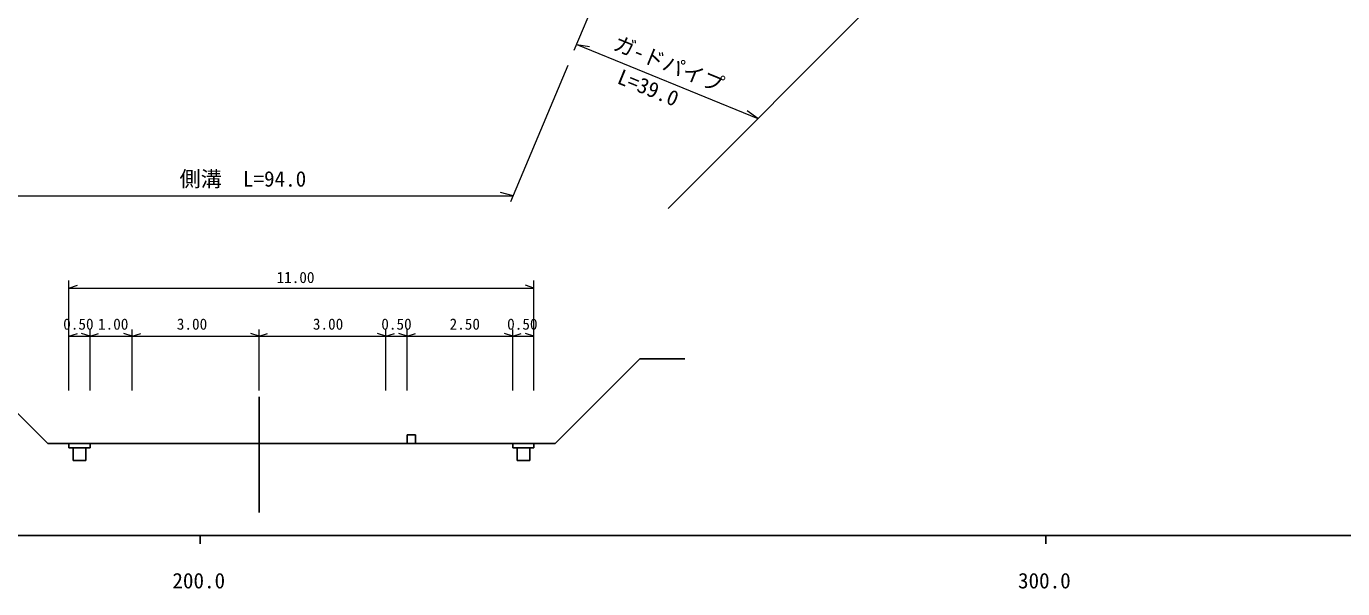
# Model space of a CAD drawing. Units: millimetres, scale not verified, with parts at other scales. Extents: x 40000 to 680000, y 20000 to 380000.
# Drawn here: x 247454 to 403122, y 198715 to 265192 of the extents above; entities that cross this region are included whole.
import ezdxf
from ezdxf.enums import TextEntityAlignment as Align

# ---------------------------------------------------------------- set-up
doc = ezdxf.new("R2010")
doc.units = ezdxf.units.MM
doc.header["$LTSCALE"] = 1000
for name, color, linetype, lineweight in [('M-BGD', 7, 'Continuous', 13), ('M-BMK-SRVR', 3, 'Continuous', 13), ('M-STR-HTXT', 7, 'Continuous', 13), ('M-TTL-BAND', 7, 'Continuous', 25), ('図枠', 7, 'Continuous', 25)]:
    doc.layers.add(name, color=color, linetype=linetype, lineweight=lineweight)
doc.styles.add('ＭＳ ゴシック', font='')
doc.styles.get('ＭＳ ゴシック').set_extended_font_data('MS Gothic')

msp = doc.modelspace()

# ---------------------------------------------------------------- linework, layer by layer
at = {"layer": 'M-BGD'}
for p, q in [((252487, 222129), (252487, 235163)), ((307487, 222129), (307487, 235163)), ((252487, 234257), (253487, 234575)), ((252487, 234257), (307487, 234257)), ((307487, 234257), (306487, 234575)), ((252487, 222129), (252487, 229343)), ((252487, 228578), (253487, 228896)), ((254987, 228578), (253987, 228896)), ((254987, 222129), (254987, 229343)), ((254987, 228578), (255987, 228896)), ((259987, 228578), (258987, 228896)), ((259987, 222129), (259987, 229343)), ((259987, 228578), (260987, 228896)), ((274987, 228578), (273987, 228896)), ((274987, 222129), (274987, 229343)), ((274987, 228578), (275987, 228896)), ((289987, 228578), (288987, 228896)), ((289987, 222129), (289987, 229343)), ((289987, 228578), (290987, 228896)), ((292487, 228578), (291487, 228896)), ((292487, 222129), (292487, 229343)), ((292487, 228578), (293487, 228896)), ((304987, 228578), (303987, 228896)), ((304987, 222129), (304987, 229343)), ((304987, 228578), (305987, 228896)), ((307487, 228578), (306487, 228896)), ((307487, 222129), (307487, 229343)), ((252487, 228578), (254987, 228578)), ((254987, 228578), (259987, 228578)), ((259987, 228578), (274987, 228578)), ((274987, 228578), (289987, 228578)), ((289987, 228578), (292487, 228578)), ((292487, 228578), (304987, 228578)), ((304987, 228578), (307487, 228578))]:
    msp.add_line(p, q, dxfattribs=at)
at = {"layer": 'M-BMK-SRVR'}
msp.add_line((359086, 279440), (323365, 243671), dxfattribs=at)
at = {"layer": 'M-STR-HTXT'}
for p, q in [((312259, 262360), (324104, 290588)), ((312540, 263030), (333962, 254283)), ((312540, 263030), (314071, 262811)), ((304764, 244498), (311517, 260592)), ((333962, 254283), (332715, 255197)), ((243395, 245157), (305040, 245157)), ((305040, 245157), (303540, 245532))]:
    msp.add_line(p, q, dxfattribs=at)
at = {"layer": 'M-TTL-BAND'}
for p, q in [((40000, 205000), (579000, 205000)), ((268000, 205000), (268000, 204000)), ((368000, 205000), (368000, 204000))]:
    msp.add_line(p, q, dxfattribs=at)
at = {"layer": '図枠'}
for p, q in [((249987, 215881), (234784, 231085)), ((274987, 221391), (274987, 207714)), ((292487, 216881), (292487, 215881)), ((292487, 216881), (293487, 216881)), ((293487, 216881), (293487, 215881)), ((249987, 215881), (252487, 215881)), ((252487, 215881), (252487, 215381)), ((252487, 215881), (254987, 215881)), ((252487, 215381), (254987, 215381)), ((252987, 215381), (252987, 213881)), ((254487, 215381), (254487, 213881)), ((259987, 215881), (254987, 215881)), ((254987, 215881), (254987, 215381)), ((274987, 215881), (259987, 215881)), ((274987, 215881), (289987, 215881)), ((289987, 215881), (292487, 215881)), ((292487, 215881), (304987, 215881)), ((304987, 215881), (304987, 215381)), ((304987, 215881), (307487, 215881)), ((304987, 215381), (307487, 215381)), ((305487, 215381), (305487, 213881)), ((306987, 215381), (306987, 213881)), ((307487, 215881), (307487, 215381)), ((307487, 215881), (309987, 215881)), ((252987, 213881), (254487, 213881)), ((305487, 213881), (306987, 213881))]:
    msp.add_line(p, q, dxfattribs=at)
msp.add_lwpolyline([(309987, 215881), (319987, 225881), (325341, 225881)], dxfattribs=at)

# ---------------------------------------------------------------- texts
at = {"layer": 'M-STR-HTXT', "style": 'ＭＳ ゴシック'}
for s, p in [('ガ-ドパイプ', (316516, 261986)), ('L=39.0', (316988, 257987))]:
    msp.add_text(s, height=1833, rotation=337.786, dxfattribs=at).set_placement(p, align=Align.BOTTOM_LEFT)
for s, height, p in [('側溝\u3000L=94.0', 1833, (265572, 245693)), ('11.00', 1320, (277042, 234453)), ('0.50', 1320, (251815, 228935)), ('1.00', 1320, (255931, 228935)), ('3.00', 1320, (265253, 228935)), ('3.00', 1320, (281341, 228935)), ('0.50', 1320, (289432, 228935)), ('2.50', 1320, (297509, 228935)), ('0.50', 1320, (304315, 228935))]:
    msp.add_text(s, height=height, dxfattribs=at).set_placement(p, align=Align.BOTTOM_LEFT)
at = {"layer": 'M-TTL-BAND', "style": 'ＭＳ ゴシック'}
for s, p in [('200.0', (267844, 198195)), ('300.0', (367844, 198195))]:
    msp.add_text(s, height=1833, dxfattribs=at).set_placement(p, align=Align.BOTTOM_CENTER)

doc.saveas('drawing.dxf')
